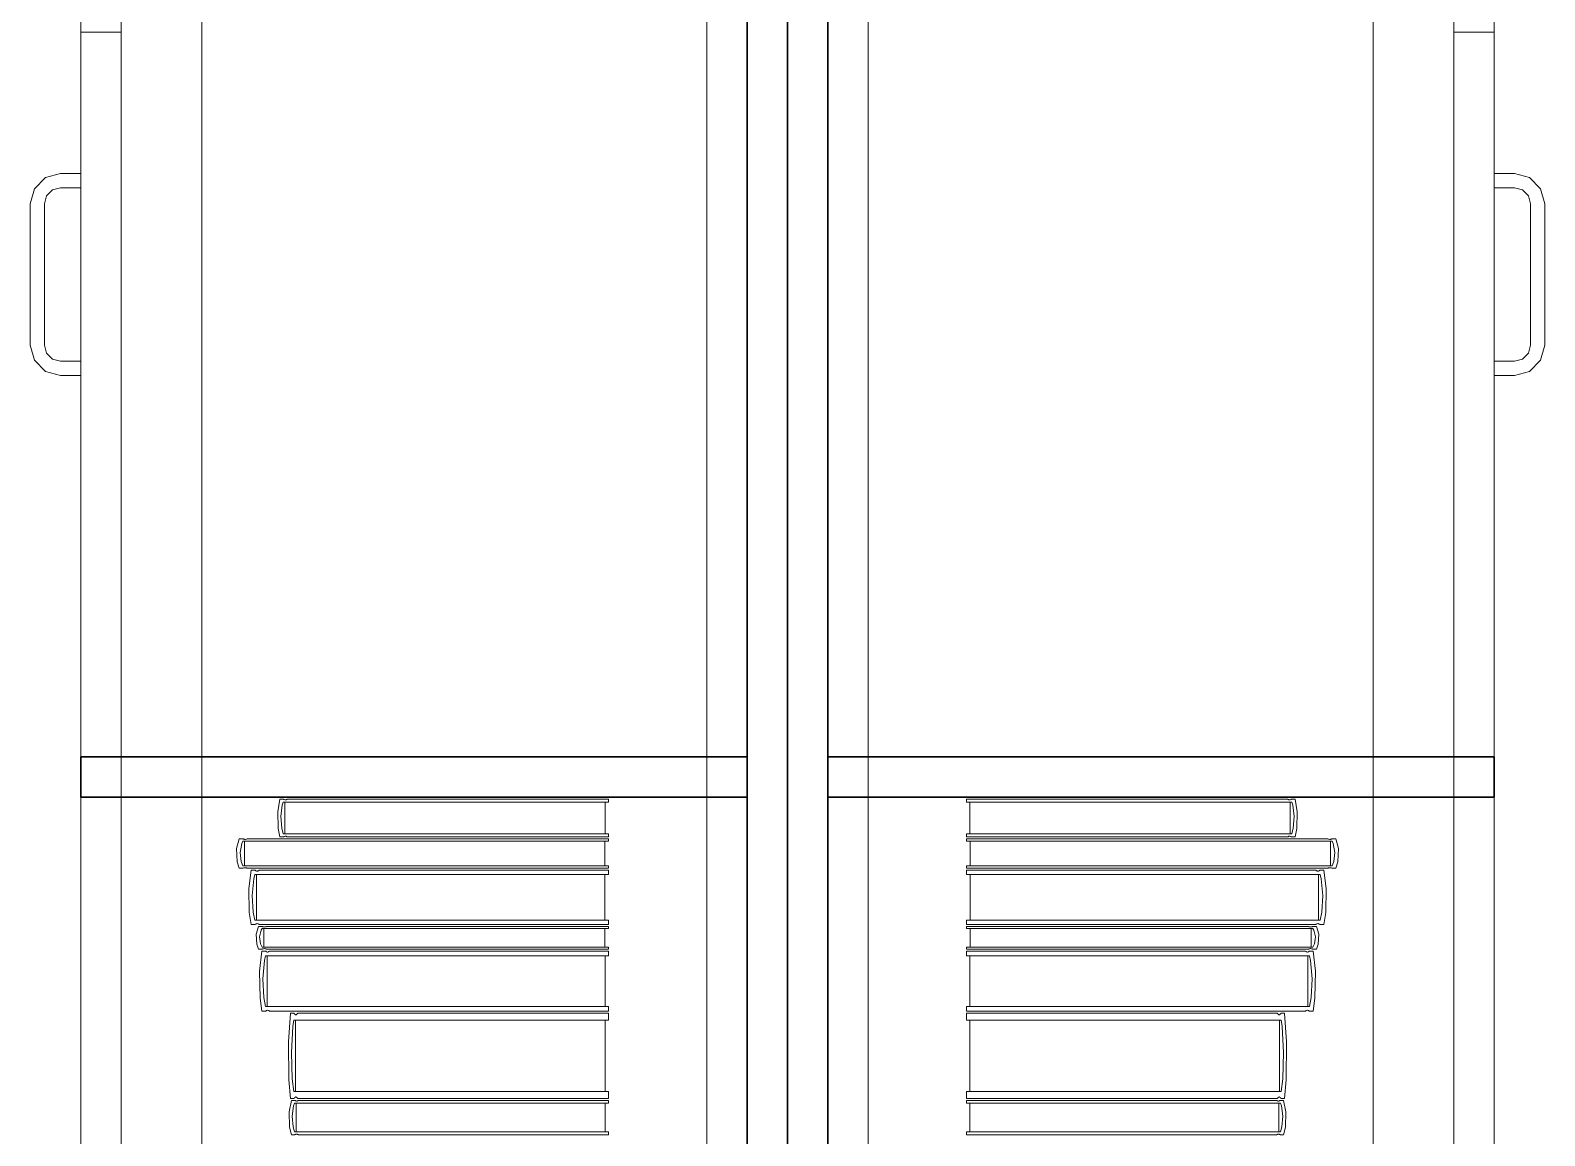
# Model space of a CAD drawing. Header units: inches. Extents: x -38 to 5698, y -33 to 92.
# Drawn here: x 211.133 to 211.883, y 38.798 to 39.345 of the extents above; entities that cross this region are included whole.
import ezdxf

# ---------------------------------------------------------------- set-up
doc = ezdxf.new("R2010")
doc.units = ezdxf.units.IN
doc.header["$MEASUREMENT"] = 0
doc.set_wipeout_variables(frame=1)
doc.linetypes.add('Wipeout_Contour', pattern=[1, 0, -1])
doc.layers.add('Interior - Mobiliario', color=7, linetype='Continuous')

msp = doc.modelspace()

# ---------------------------------------------------------------- linework, layer by layer
at = {"layer": 'Interior - Mobiliario', "color": 175, "linetype": 'Continuous', "lineweight": 13}
for p, q in [((211.17781, 38.2455), (211.17781, 39.7055)), ((211.48781, 39.7055), (211.48781, 38.2455)), ((211.52781, 39.7055), (211.52781, 38.2455)), ((211.83781, 38.2455), (211.83781, 39.7055)), ((211.15781, 39.3445), (211.17781, 39.3445)), ((211.85781, 39.3445), (211.83781, 39.3445)), ((211.14031, 39.27249), (211.13482, 39.267)), ((211.14781, 39.2745), (211.14031, 39.27249)), ((211.15781, 39.2745), (211.14781, 39.2745)), ((211.15781, 39.2675), (211.15781, 39.2745)), ((211.85781, 39.2745), (211.86781, 39.2745)), ((211.85781, 39.2675), (211.85781, 39.2745)), ((211.86781, 39.2745), (211.87531, 39.27249)), ((211.87531, 39.27249), (211.8808, 39.267)), ((211.13482, 39.267), (211.13281, 39.2595)), ((211.13981, 39.2595), (211.14089, 39.2635)), ((211.14089, 39.2635), (211.14381, 39.26643)), ((211.14381, 39.26643), (211.14781, 39.2675)), ((211.14781, 39.2675), (211.15781, 39.2675)), ((211.86781, 39.2675), (211.85781, 39.2675)), ((211.87181, 39.26643), (211.86781, 39.2675)), ((211.87474, 39.2635), (211.87181, 39.26643)), ((211.87581, 39.2595), (211.87474, 39.2635)), ((211.8808, 39.267), (211.88281, 39.2595)), ((211.13281, 39.2595), (211.13281, 39.1895)), ((211.13981, 39.1895), (211.13981, 39.2595)), ((211.87581, 39.1895), (211.87581, 39.2595)), ((211.88281, 39.2595), (211.88281, 39.1895)), ((211.13281, 39.1895), (211.13482, 39.182)), ((211.14089, 39.1855), (211.13981, 39.1895)), ((211.87474, 39.1855), (211.87581, 39.1895)), ((211.88281, 39.1895), (211.8808, 39.182)), ((211.13482, 39.182), (211.14031, 39.17651)), ((211.14381, 39.18257), (211.14089, 39.1855)), ((211.14781, 39.1815), (211.14381, 39.18257)), ((211.15781, 39.1815), (211.14781, 39.1815)), ((211.15781, 39.1745), (211.15781, 39.1815)), ((211.85781, 39.1815), (211.86781, 39.1815)), ((211.85781, 39.1745), (211.85781, 39.1815)), ((211.86781, 39.1815), (211.87181, 39.18257)), ((211.87181, 39.18257), (211.87474, 39.1855)), ((211.8808, 39.182), (211.87531, 39.17651)), ((211.14031, 39.17651), (211.14781, 39.1745)), ((211.14781, 39.1745), (211.15781, 39.1745)), ((211.86781, 39.1745), (211.85781, 39.1745)), ((211.87531, 39.17651), (211.86781, 39.1745)), ((211.25559, 38.94994), (211.25538, 38.95828)), ((211.25762, 38.96159), (211.25694, 38.95588)), ((211.25694, 38.95588), (211.25736, 38.95014)), ((211.75801, 38.96159), (211.75869, 38.95588)), ((211.75869, 38.95588), (211.75827, 38.95014)), ((211.76004, 38.94994), (211.76024, 38.95828)), ((211.25648, 38.94585), (211.25559, 38.94994)), ((211.25736, 38.95014), (211.2581, 38.94734)), ((211.75827, 38.95014), (211.75752, 38.94734)), ((211.75915, 38.94585), (211.76004, 38.94994)), ((211.235, 38.94001), (211.23623, 38.94485)), ((211.23523, 38.93352), (211.235, 38.94001)), ((211.23623, 38.94485), (211.23822, 38.94485)), ((211.23751, 38.94259), (211.23675, 38.93814)), ((211.23806, 38.94369), (211.23751, 38.94259)), ((211.41916, 38.94369), (211.23806, 38.94369)), ((211.23822, 38.94485), (211.23837, 38.94477)), ((211.23837, 38.94477), (211.2386, 38.94469)), ((211.2386, 38.94469), (211.23886, 38.94464)), ((211.23886, 38.94464), (211.23912, 38.94461)), ((211.23897, 38.93149), (211.23897, 38.94369)), ((211.23912, 38.94461), (211.23939, 38.94461)), ((211.23939, 38.94461), (211.23966, 38.94465)), ((211.23966, 38.94465), (211.23991, 38.94471)), ((211.23991, 38.94471), (211.24014, 38.9448)), ((211.24014, 38.9448), (211.24024, 38.94485)), ((211.24024, 38.94485), (211.41916, 38.94485)), ((211.25824, 38.94585), (211.25648, 38.94585)), ((211.2581, 38.94734), (211.41916, 38.94734)), ((211.25834, 38.94592), (211.25824, 38.94585)), ((211.25854, 38.94604), (211.25834, 38.94592)), ((211.25876, 38.94612), (211.25854, 38.94604)), ((211.259, 38.94616), (211.25876, 38.94612)), ((211.25924, 38.94616), (211.259, 38.94616)), ((211.25948, 38.94613), (211.25924, 38.94616)), ((211.2597, 38.94606), (211.25948, 38.94613)), ((211.25991, 38.94595), (211.2597, 38.94606)), ((211.26005, 38.94585), (211.25991, 38.94595)), ((211.41916, 38.94585), (211.26005, 38.94585)), ((211.41733, 38.94369), (211.41733, 38.93149)), ((211.41916, 38.94734), (211.41916, 38.94585)), ((211.41916, 38.94485), (211.41916, 38.94369)), ((211.75752, 38.94734), (211.59647, 38.94734)), ((211.59647, 38.94734), (211.59647, 38.94585)), ((211.59647, 38.94585), (211.75558, 38.94585)), ((211.77539, 38.94485), (211.59647, 38.94485)), ((211.59647, 38.94485), (211.59647, 38.94369)), ((211.59647, 38.94369), (211.77757, 38.94369)), ((211.5983, 38.94369), (211.5983, 38.93149)), ((211.75558, 38.94585), (211.75572, 38.94595)), ((211.75572, 38.94595), (211.75592, 38.94606)), ((211.75592, 38.94606), (211.75615, 38.94613)), ((211.75615, 38.94613), (211.75639, 38.94616)), ((211.75639, 38.94616), (211.75663, 38.94616)), ((211.75663, 38.94616), (211.75686, 38.94612)), ((211.75686, 38.94612), (211.75709, 38.94604)), ((211.75709, 38.94604), (211.75729, 38.94592)), ((211.75729, 38.94592), (211.75738, 38.94585)), ((211.75738, 38.94585), (211.75915, 38.94585)), ((211.77549, 38.9448), (211.77539, 38.94485)), ((211.77572, 38.94471), (211.77549, 38.9448)), ((211.77597, 38.94465), (211.77572, 38.94471)), ((211.77623, 38.94461), (211.77597, 38.94465)), ((211.7765, 38.94461), (211.77623, 38.94461)), ((211.77677, 38.94464), (211.7765, 38.94461)), ((211.77666, 38.93149), (211.77666, 38.94369)), ((211.77703, 38.94469), (211.77677, 38.94464)), ((211.77726, 38.94477), (211.77703, 38.94469)), ((211.77741, 38.94485), (211.77726, 38.94477)), ((211.7794, 38.94485), (211.77741, 38.94485)), ((211.77757, 38.94369), (211.77811, 38.94259)), ((211.77811, 38.94259), (211.77888, 38.93814)), ((211.78063, 38.94001), (211.7794, 38.94485)), ((211.7804, 38.93352), (211.78063, 38.94001)), ((211.23623, 38.93033), (211.23523, 38.93352)), ((211.23675, 38.93814), (211.23722, 38.93367)), ((211.23722, 38.93367), (211.23806, 38.93149)), ((211.77841, 38.93367), (211.77757, 38.93149)), ((211.77888, 38.93814), (211.77841, 38.93367)), ((211.7794, 38.93033), (211.7804, 38.93352)), ((211.23822, 38.93033), (211.23623, 38.93033)), ((211.23806, 38.93149), (211.41916, 38.93149)), ((211.23832, 38.93039), (211.23822, 38.93033)), ((211.23855, 38.93048), (211.23832, 38.93039)), ((211.2388, 38.93054), (211.23855, 38.93048)), ((211.23906, 38.93057), (211.2388, 38.93054)), ((211.23933, 38.93058), (211.23906, 38.93057)), ((211.2396, 38.93055), (211.23933, 38.93058)), ((211.23986, 38.93049), (211.2396, 38.93055)), ((211.24009, 38.93041), (211.23986, 38.93049)), ((211.24024, 38.93033), (211.24009, 38.93041)), ((211.41916, 38.93033), (211.24024, 38.93033)), ((211.24105, 38.92035), (211.24224, 38.92933)), ((211.24224, 38.92933), (211.24416, 38.92933)), ((211.24348, 38.92514), (211.24274, 38.91688)), ((211.24401, 38.92718), (211.24348, 38.92514)), ((211.41916, 38.92718), (211.24401, 38.92718)), ((211.24416, 38.92933), (211.24431, 38.92919)), ((211.24431, 38.92919), (211.24453, 38.92903)), ((211.24453, 38.92903), (211.24478, 38.92893)), ((211.24478, 38.92893), (211.24504, 38.92888)), ((211.24489, 38.90456), (211.24489, 38.92718)), ((211.24489, 38.92718), (211.41739, 38.92718)), ((211.24504, 38.92888), (211.2453, 38.92889)), ((211.2453, 38.92889), (211.24556, 38.92895)), ((211.24556, 38.92895), (211.2458, 38.92906)), ((211.2458, 38.92906), (211.24602, 38.92923)), ((211.24602, 38.92923), (211.24612, 38.92933)), ((211.24612, 38.92933), (211.41916, 38.92933)), ((211.41739, 38.92718), (211.41739, 38.90456)), ((211.41916, 38.93149), (211.41916, 38.93033)), ((211.41916, 38.92933), (211.41916, 38.92718)), ((211.77757, 38.93149), (211.59647, 38.93149)), ((211.59647, 38.93149), (211.59647, 38.93033)), ((211.59647, 38.93033), (211.77539, 38.93033)), ((211.76951, 38.92933), (211.59647, 38.92933)), ((211.59647, 38.92933), (211.59647, 38.92718)), ((211.59647, 38.92718), (211.77162, 38.92718)), ((211.77074, 38.92718), (211.59824, 38.92718)), ((211.59824, 38.92718), (211.59824, 38.90456)), ((211.76961, 38.92923), (211.76951, 38.92933)), ((211.76983, 38.92906), (211.76961, 38.92923)), ((211.77007, 38.92895), (211.76983, 38.92906)), ((211.77033, 38.92889), (211.77007, 38.92895)), ((211.77059, 38.92888), (211.77033, 38.92889)), ((211.77085, 38.92893), (211.77059, 38.92888)), ((211.77074, 38.90456), (211.77074, 38.92718)), ((211.77109, 38.92903), (211.77085, 38.92893)), ((211.77132, 38.92919), (211.77109, 38.92903)), ((211.77147, 38.92933), (211.77132, 38.92919)), ((211.77339, 38.92933), (211.77147, 38.92933)), ((211.77162, 38.92718), (211.77215, 38.92514)), ((211.77215, 38.92514), (211.77288, 38.91688)), ((211.77458, 38.92035), (211.77339, 38.92933)), ((211.77539, 38.93033), (211.77554, 38.93041)), ((211.77554, 38.93041), (211.77577, 38.93049)), ((211.77577, 38.93049), (211.77603, 38.93055)), ((211.77603, 38.93055), (211.77629, 38.93058)), ((211.77629, 38.93058), (211.77656, 38.93057)), ((211.77656, 38.93057), (211.77683, 38.93054)), ((211.77683, 38.93054), (211.77708, 38.93048)), ((211.77708, 38.93048), (211.77731, 38.93039)), ((211.77731, 38.93039), (211.77741, 38.93033)), ((211.77741, 38.93033), (211.7794, 38.93033)), ((211.24127, 38.90831), (211.24105, 38.92035)), ((211.77436, 38.90831), (211.77458, 38.92035)), ((211.24274, 38.91688), (211.24319, 38.90859)), ((211.77288, 38.91688), (211.77243, 38.90859)), ((211.24224, 38.9024), (211.24127, 38.90831)), ((211.24319, 38.90859), (211.24401, 38.90456)), ((211.24401, 38.90456), (211.41916, 38.90456)), ((211.24426, 38.90251), (211.24416, 38.9024)), ((211.24448, 38.90267), (211.24426, 38.90251)), ((211.24473, 38.90279), (211.24448, 38.90267)), ((211.24498, 38.90285), (211.24473, 38.90279)), ((211.41739, 38.90456), (211.24489, 38.90456)), ((211.24524, 38.90285), (211.24498, 38.90285)), ((211.2455, 38.90281), (211.24524, 38.90285)), ((211.24575, 38.9027), (211.2455, 38.90281)), ((211.24598, 38.90255), (211.24575, 38.9027)), ((211.24612, 38.9024), (211.24598, 38.90255)), ((211.41916, 38.90456), (211.41916, 38.9024)), ((211.77162, 38.90456), (211.59647, 38.90456)), ((211.59647, 38.90456), (211.59647, 38.9024)), ((211.59824, 38.90456), (211.77074, 38.90456)), ((211.76951, 38.9024), (211.76965, 38.90255)), ((211.76965, 38.90255), (211.76988, 38.9027)), ((211.76988, 38.9027), (211.77013, 38.90281)), ((211.77013, 38.90281), (211.77039, 38.90285)), ((211.77039, 38.90285), (211.77065, 38.90285)), ((211.77065, 38.90285), (211.7709, 38.90279)), ((211.7709, 38.90279), (211.77115, 38.90267)), ((211.77115, 38.90267), (211.77137, 38.90251)), ((211.77137, 38.90251), (211.77147, 38.9024)), ((211.77243, 38.90859), (211.77162, 38.90456)), ((211.77339, 38.9024), (211.77436, 38.90831)), ((211.24416, 38.9024), (211.24224, 38.9024)), ((211.24472, 38.8977), (211.24589, 38.9014)), ((211.24494, 38.89273), (211.24472, 38.8977)), ((211.24589, 38.9014), (211.24777, 38.9014)), ((211.41916, 38.9024), (211.24612, 38.9024)), ((211.2471, 38.89967), (211.24638, 38.89626)), ((211.24638, 38.89626), (211.24682, 38.89284)), ((211.24762, 38.90052), (211.2471, 38.89967)), ((211.41916, 38.90052), (211.24762, 38.90052)), ((211.24777, 38.9014), (211.24791, 38.90134)), ((211.24791, 38.90134), (211.24814, 38.90128)), ((211.24814, 38.90128), (211.24838, 38.90124)), ((211.24838, 38.90124), (211.24863, 38.90122)), ((211.24849, 38.89118), (211.24849, 38.90052)), ((211.24863, 38.90122), (211.24889, 38.90122)), ((211.24889, 38.90122), (211.24914, 38.90125)), ((211.24914, 38.90125), (211.24937, 38.90129)), ((211.24937, 38.90129), (211.24959, 38.90136)), ((211.24959, 38.90136), (211.24969, 38.9014)), ((211.24969, 38.9014), (211.41916, 38.9014)), ((211.41742, 38.90052), (211.41742, 38.89118)), ((211.41916, 38.9014), (211.41916, 38.90052)), ((211.59647, 38.9024), (211.76951, 38.9024)), ((211.76594, 38.9014), (211.59647, 38.9014)), ((211.59647, 38.9014), (211.59647, 38.90052)), ((211.59647, 38.90052), (211.76801, 38.90052)), ((211.5982, 38.90052), (211.5982, 38.89118)), ((211.76604, 38.90136), (211.76594, 38.9014)), ((211.76625, 38.90129), (211.76604, 38.90136)), ((211.76649, 38.90125), (211.76625, 38.90129)), ((211.76674, 38.90122), (211.76649, 38.90125)), ((211.767, 38.90122), (211.76674, 38.90122)), ((211.76725, 38.90124), (211.767, 38.90122)), ((211.76714, 38.89118), (211.76714, 38.90052)), ((211.76749, 38.90128), (211.76725, 38.90124)), ((211.76772, 38.90134), (211.76749, 38.90128)), ((211.76786, 38.9014), (211.76772, 38.90134)), ((211.76974, 38.9014), (211.76786, 38.9014)), ((211.76801, 38.90052), (211.76852, 38.89967)), ((211.76852, 38.89967), (211.76925, 38.89626)), ((211.76925, 38.89626), (211.76881, 38.89284)), ((211.77091, 38.8977), (211.76974, 38.9014)), ((211.77069, 38.89273), (211.77091, 38.8977)), ((211.77147, 38.9024), (211.77339, 38.9024)), ((211.24589, 38.89029), (211.24494, 38.89273)), ((211.24777, 38.89029), (211.24589, 38.89029)), ((211.24641, 38.87934), (211.24756, 38.88929)), ((211.24682, 38.89284), (211.24762, 38.89118)), ((211.24756, 38.88929), (211.24942, 38.88929)), ((211.24762, 38.89118), (211.41916, 38.89118)), ((211.24787, 38.89033), (211.24777, 38.89029)), ((211.24808, 38.8904), (211.24787, 38.89033)), ((211.24832, 38.89045), (211.24808, 38.8904)), ((211.24857, 38.89047), (211.24832, 38.89045)), ((211.24883, 38.89048), (211.24857, 38.89047)), ((211.24908, 38.89046), (211.24883, 38.89048)), ((211.24932, 38.89041), (211.24908, 38.89046)), ((211.24955, 38.89035), (211.24932, 38.89041)), ((211.24942, 38.88929), (211.24957, 38.88913)), ((211.24969, 38.89029), (211.24955, 38.89035)), ((211.24957, 38.88913), (211.24979, 38.88896)), ((211.41916, 38.89029), (211.24969, 38.89029)), ((211.24979, 38.88896), (211.25003, 38.88885)), ((211.25003, 38.88885), (211.25028, 38.88879)), ((211.25028, 38.88879), (211.25053, 38.8888)), ((211.25053, 38.8888), (211.25078, 38.88887)), ((211.25078, 38.88887), (211.25101, 38.88899)), ((211.25101, 38.88899), (211.25123, 38.88917)), ((211.25123, 38.88917), (211.25133, 38.88929)), ((211.25133, 38.88929), (211.41916, 38.88929)), ((211.41916, 38.89118), (211.41916, 38.89029)), ((211.41916, 38.88929), (211.41916, 38.8869)), ((211.76801, 38.89118), (211.59647, 38.89118)), ((211.59647, 38.89118), (211.59647, 38.89029)), ((211.59647, 38.89029), (211.76594, 38.89029)), ((211.7643, 38.88929), (211.59647, 38.88929)), ((211.59647, 38.88929), (211.59647, 38.8869)), ((211.7644, 38.88917), (211.7643, 38.88929)), ((211.76461, 38.88899), (211.7644, 38.88917)), ((211.76485, 38.88887), (211.76461, 38.88899)), ((211.7651, 38.8888), (211.76485, 38.88887)), ((211.76535, 38.88879), (211.7651, 38.8888)), ((211.7656, 38.88885), (211.76535, 38.88879)), ((211.76584, 38.88896), (211.7656, 38.88885)), ((211.76606, 38.88913), (211.76584, 38.88896)), ((211.76594, 38.89029), (211.76608, 38.89035)), ((211.7662, 38.88929), (211.76606, 38.88913)), ((211.76608, 38.89035), (211.76631, 38.89041)), ((211.76807, 38.88929), (211.7662, 38.88929)), ((211.76631, 38.89041), (211.76655, 38.89046)), ((211.76655, 38.89046), (211.7668, 38.89048)), ((211.7668, 38.89048), (211.76705, 38.89047)), ((211.76705, 38.89047), (211.76731, 38.89045)), ((211.76731, 38.89045), (211.76754, 38.8904)), ((211.76754, 38.8904), (211.76776, 38.89033)), ((211.76776, 38.89033), (211.76786, 38.89029)), ((211.76786, 38.89029), (211.76974, 38.89029)), ((211.76881, 38.89284), (211.76801, 38.89118)), ((211.76922, 38.87934), (211.76807, 38.88929)), ((211.76974, 38.89029), (211.77069, 38.89273)), ((211.24877, 38.88464), (211.24805, 38.87549)), ((211.24928, 38.8869), (211.24877, 38.88464)), ((211.41916, 38.8869), (211.24928, 38.8869)), ((211.25013, 38.86184), (211.25013, 38.8869)), ((211.41744, 38.8869), (211.41744, 38.86184)), ((211.59647, 38.8869), (211.76635, 38.8869)), ((211.59819, 38.8869), (211.59819, 38.86184)), ((211.76549, 38.86184), (211.76549, 38.8869)), ((211.76635, 38.8869), (211.76686, 38.88464)), ((211.76686, 38.88464), (211.76758, 38.87549)), ((211.24662, 38.866), (211.24641, 38.87934)), ((211.24805, 38.87549), (211.24849, 38.86631)), ((211.76758, 38.87549), (211.76714, 38.86631)), ((211.76901, 38.866), (211.76922, 38.87934)), ((211.24756, 38.85946), (211.24662, 38.866)), ((211.24849, 38.86631), (211.24928, 38.86184)), ((211.76714, 38.86631), (211.76635, 38.86184)), ((211.76807, 38.85946), (211.76901, 38.866)), ((211.24942, 38.85946), (211.24756, 38.85946)), ((211.24928, 38.86184), (211.41916, 38.86184)), ((211.24952, 38.85957), (211.24942, 38.85946)), ((211.24974, 38.85975), (211.24952, 38.85957)), ((211.24997, 38.85988), (211.24974, 38.85975)), ((211.25022, 38.85995), (211.24997, 38.85988)), ((211.25047, 38.85995), (211.25022, 38.85995)), ((211.25072, 38.8599), (211.25047, 38.85995)), ((211.25096, 38.85979), (211.25072, 38.8599)), ((211.25118, 38.85962), (211.25096, 38.85979)), ((211.25133, 38.85946), (211.25118, 38.85962)), ((211.41916, 38.85946), (211.25133, 38.85946)), ((211.26066, 38.84438), (211.26172, 38.85846)), ((211.26172, 38.85846), (211.26343, 38.85846)), ((211.26343, 38.85846), (211.26356, 38.85823)), ((211.26356, 38.85823), (211.26376, 38.85799)), ((211.26376, 38.85799), (211.26398, 38.85783)), ((211.26398, 38.85783), (211.26421, 38.85775)), ((211.26421, 38.85775), (211.26444, 38.85776)), ((211.26444, 38.85776), (211.26467, 38.85786)), ((211.26467, 38.85786), (211.26489, 38.85804)), ((211.26489, 38.85804), (211.26509, 38.85829)), ((211.26509, 38.85829), (211.26517, 38.85846)), ((211.26517, 38.85846), (211.41916, 38.85846)), ((211.41916, 38.86184), (211.41916, 38.85946)), ((211.41916, 38.85846), (211.41916, 38.85508)), ((211.76635, 38.86184), (211.59647, 38.86184)), ((211.59647, 38.86184), (211.59647, 38.85946)), ((211.59647, 38.85946), (211.7643, 38.85946)), ((211.75046, 38.85846), (211.59647, 38.85846)), ((211.59647, 38.85846), (211.59647, 38.85508)), ((211.75054, 38.85829), (211.75046, 38.85846)), ((211.75074, 38.85804), (211.75054, 38.85829)), ((211.75096, 38.85786), (211.75074, 38.85804)), ((211.75119, 38.85776), (211.75096, 38.85786)), ((211.75142, 38.85775), (211.75119, 38.85776)), ((211.75165, 38.85783), (211.75142, 38.85775)), ((211.75187, 38.85799), (211.75165, 38.85783)), ((211.75207, 38.85823), (211.75187, 38.85799)), ((211.7522, 38.85846), (211.75207, 38.85823)), ((211.75391, 38.85846), (211.7522, 38.85846)), ((211.75497, 38.84438), (211.75391, 38.85846)), ((211.7643, 38.85946), (211.76444, 38.85962)), ((211.76444, 38.85962), (211.76467, 38.85979)), ((211.76467, 38.85979), (211.7649, 38.8599)), ((211.7649, 38.8599), (211.76515, 38.85995)), ((211.76515, 38.85995), (211.76541, 38.85995)), ((211.76541, 38.85995), (211.76566, 38.85988)), ((211.76566, 38.85988), (211.76589, 38.85975)), ((211.76589, 38.85975), (211.76611, 38.85957)), ((211.76611, 38.85957), (211.7662, 38.85946)), ((211.7662, 38.85946), (211.76807, 38.85946)), ((211.26283, 38.85188), (211.26217, 38.83894)), ((211.26329, 38.85508), (211.26283, 38.85188)), ((211.41916, 38.85508), (211.26329, 38.85508)), ((211.26408, 38.81964), (211.26408, 38.85508)), ((211.41758, 38.85508), (211.41758, 38.81964)), ((211.59647, 38.85508), (211.75234, 38.85508)), ((211.59805, 38.85508), (211.59805, 38.81964)), ((211.75155, 38.81964), (211.75155, 38.85508)), ((211.75234, 38.85508), (211.7528, 38.85188)), ((211.7528, 38.85188), (211.75346, 38.83894)), ((211.26086, 38.82552), (211.26066, 38.84438)), ((211.75477, 38.82552), (211.75497, 38.84438)), ((211.26217, 38.83894), (211.26257, 38.82596)), ((211.75346, 38.83894), (211.75306, 38.82596)), ((211.26172, 38.81626), (211.26086, 38.82552)), ((211.26257, 38.82596), (211.26329, 38.81964)), ((211.75306, 38.82596), (211.75234, 38.81964)), ((211.75391, 38.81626), (211.75477, 38.82552)), ((211.26105, 38.8096), (211.2621, 38.81526)), ((211.26343, 38.81626), (211.26172, 38.81626)), ((211.2621, 38.81526), (211.26381, 38.81526)), ((211.26321, 38.81262), (211.26255, 38.80741)), ((211.26368, 38.8139), (211.26321, 38.81262)), ((211.26329, 38.81964), (211.41916, 38.81964)), ((211.26352, 38.81643), (211.26343, 38.81626)), ((211.26372, 38.81668), (211.26352, 38.81643)), ((211.41916, 38.8139), (211.26368, 38.8139)), ((211.26393, 38.81686), (211.26372, 38.81668)), ((211.26381, 38.81526), (211.26394, 38.81517)), ((211.26416, 38.81696), (211.26393, 38.81686)), ((211.26394, 38.81517), (211.26414, 38.81507)), ((211.26414, 38.81507), (211.26436, 38.81501)), ((211.26439, 38.81697), (211.26416, 38.81696)), ((211.26436, 38.81501), (211.26459, 38.81498)), ((211.26462, 38.81689), (211.26439, 38.81697)), ((211.26446, 38.79964), (211.26446, 38.8139)), ((211.26459, 38.81498), (211.26482, 38.81498)), ((211.26484, 38.81673), (211.26462, 38.81689)), ((211.26482, 38.81498), (211.26505, 38.81502)), ((211.26504, 38.81649), (211.26484, 38.81673)), ((211.26517, 38.81626), (211.26504, 38.81649)), ((211.26505, 38.81502), (211.26527, 38.81509)), ((211.41916, 38.81626), (211.26517, 38.81626)), ((211.26527, 38.81509), (211.26546, 38.8152)), ((211.26546, 38.8152), (211.26555, 38.81526)), ((211.26555, 38.81526), (211.41916, 38.81526)), ((211.41759, 38.8139), (211.41759, 38.79964)), ((211.41916, 38.81964), (211.41916, 38.81626)), ((211.41916, 38.81526), (211.41916, 38.8139)), ((211.75234, 38.81964), (211.59647, 38.81964)), ((211.59647, 38.81964), (211.59647, 38.81626)), ((211.59647, 38.81626), (211.75046, 38.81626)), ((211.75008, 38.81526), (211.59647, 38.81526)), ((211.59647, 38.81526), (211.59647, 38.8139)), ((211.59647, 38.8139), (211.75195, 38.8139)), ((211.59804, 38.8139), (211.59804, 38.79964)), ((211.75016, 38.8152), (211.75008, 38.81526)), ((211.75036, 38.81509), (211.75016, 38.8152)), ((211.75058, 38.81502), (211.75036, 38.81509)), ((211.75046, 38.81626), (211.75058, 38.81649)), ((211.75058, 38.81649), (211.75079, 38.81673)), ((211.75081, 38.81498), (211.75058, 38.81502)), ((211.75079, 38.81673), (211.75101, 38.81689)), ((211.75104, 38.81498), (211.75081, 38.81498)), ((211.75101, 38.81689), (211.75124, 38.81697)), ((211.75127, 38.81501), (211.75104, 38.81498)), ((211.75117, 38.79964), (211.75117, 38.8139)), ((211.75124, 38.81697), (211.75147, 38.81696)), ((211.75148, 38.81507), (211.75127, 38.81501)), ((211.75147, 38.81696), (211.7517, 38.81686)), ((211.75169, 38.81517), (211.75148, 38.81507)), ((211.75182, 38.81526), (211.75169, 38.81517)), ((211.7517, 38.81686), (211.75191, 38.81668)), ((211.75352, 38.81526), (211.75182, 38.81526)), ((211.75191, 38.81668), (211.75211, 38.81643)), ((211.75195, 38.8139), (211.75242, 38.81262)), ((211.75211, 38.81643), (211.7522, 38.81626)), ((211.7522, 38.81626), (211.75391, 38.81626)), ((211.75242, 38.81262), (211.75307, 38.80741)), ((211.75458, 38.8096), (211.75352, 38.81526)), ((211.26125, 38.802), (211.26105, 38.8096)), ((211.26255, 38.80741), (211.26295, 38.80218)), ((211.75307, 38.80741), (211.75267, 38.80218)), ((211.75438, 38.802), (211.75458, 38.8096)), ((211.2621, 38.79828), (211.26125, 38.802)), ((211.26381, 38.79828), (211.2621, 38.79828)), ((211.26295, 38.80218), (211.26368, 38.79964)), ((211.26368, 38.79964), (211.41916, 38.79964)), ((211.2639, 38.79835), (211.26381, 38.79828)), ((211.2641, 38.79845), (211.2639, 38.79835)), ((211.26431, 38.79852), (211.2641, 38.79845)), ((211.26454, 38.79856), (211.26431, 38.79852)), ((211.26477, 38.79856), (211.26454, 38.79856)), ((211.265, 38.79853), (211.26477, 38.79856)), ((211.26522, 38.79847), (211.265, 38.79853)), ((211.26542, 38.79837), (211.26522, 38.79847)), ((211.26555, 38.79828), (211.26542, 38.79837)), ((211.41916, 38.79828), (211.26555, 38.79828)), ((211.41916, 38.79964), (211.41916, 38.79828)), ((211.75195, 38.79964), (211.59647, 38.79964)), ((211.59647, 38.79964), (211.59647, 38.79828)), ((211.59647, 38.79828), (211.75008, 38.79828)), ((211.75008, 38.79828), (211.75021, 38.79837)), ((211.75021, 38.79837), (211.75041, 38.79847)), ((211.75041, 38.79847), (211.75063, 38.79853)), ((211.75063, 38.79853), (211.75086, 38.79856)), ((211.75086, 38.79856), (211.75109, 38.79856)), ((211.75109, 38.79856), (211.75131, 38.79852)), ((211.75131, 38.79852), (211.75153, 38.79845)), ((211.75153, 38.79845), (211.75173, 38.79835)), ((211.75173, 38.79835), (211.75182, 38.79828)), ((211.75182, 38.79828), (211.75352, 38.79828)), ((211.75267, 38.80218), (211.75195, 38.79964)), ((211.75352, 38.79828), (211.75438, 38.802))]:
    msp.add_line(p, q, dxfattribs=at)

# ---------------------------------------------------------------- next in the draw order: wipeouts: each hides what was drawn before it
at = {"color": 254, "linetype": 'Wipeout_Contour', "lineweight": 0, "ltscale": 6539.622243}
msp.add_wipeout([(211.15781, 38.9655), (211.48781, 38.9655), (211.48781, 38.9855), (211.15781, 38.9855)], dxfattribs=at).dxf.layer = 'Interior - Mobiliario'
at = {"color": 254, "linetype": 'Wipeout_Contour', "lineweight": 0, "ltscale": 6541.101823}
msp.add_wipeout([(211.85781, 38.9655), (211.85781, 38.9855), (211.52781, 38.9855), (211.52781, 38.9655)], dxfattribs=at).dxf.layer = 'Interior - Mobiliario'

# ---------------------------------------------------------------- next in the draw order: linework, layer by layer
at = {"layer": 'Interior - Mobiliario', "color": 175, "linetype": 'Continuous', "lineweight": 13}
for p, q in [((211.15781, 39.7255), (211.15781, 38.2255)), ((211.85781, 39.7255), (211.85781, 38.2255)), ((211.15781, 38.2455), (211.15781, 39.7055)), ((211.15781, 38.2455), (211.15781, 39.7055)), ((211.17781, 38.2455), (211.17781, 39.7055)), ((211.17781, 38.2455), (211.17781, 39.7055)), ((211.83781, 38.2455), (211.83781, 39.7055)), ((211.83781, 38.2455), (211.83781, 39.7055)), ((211.85781, 38.2455), (211.85781, 39.7055)), ((211.85781, 38.2455), (211.85781, 39.7055)), ((211.17781, 38.2655), (211.17781, 39.6855)), ((211.21781, 39.6855), (211.21781, 38.2655)), ((211.46781, 38.2655), (211.46781, 39.6855)), ((211.54781, 38.2655), (211.54781, 39.6855)), ((211.79781, 39.6855), (211.79781, 38.2655)), ((211.83781, 38.2655), (211.83781, 39.6855)), ((211.15781, 38.9855), (211.15781, 39.3445)), ((211.17781, 38.9855), (211.17781, 39.3445)), ((211.83781, 38.9855), (211.83781, 39.3445)), ((211.85781, 38.9855), (211.85781, 39.3445)), ((211.15781, 38.9655), (211.15781, 38.9855)), ((211.15781, 38.9855), (211.48781, 38.9855)), ((211.15781, 38.9655), (211.15781, 38.9855)), ((211.15781, 38.9855), (211.17781, 38.9855)), ((211.48781, 38.9855), (211.48781, 38.9655)), ((211.52781, 38.9855), (211.52781, 38.9655)), ((211.85781, 38.9855), (211.52781, 38.9855)), ((211.85781, 38.9855), (211.83781, 38.9855)), ((211.85781, 38.9655), (211.85781, 38.9855)), ((211.85781, 38.9655), (211.85781, 38.9855)), ((211.48781, 38.9655), (211.15781, 38.9655)), ((211.15781, 38.9655), (211.15781, 38.6065)), ((211.15781, 38.9655), (211.17781, 38.9655)), ((211.17781, 38.9655), (211.17781, 38.6065)), ((211.25538, 38.95828), (211.25648, 38.9645)), ((211.25648, 38.9645), (211.25824, 38.9645)), ((211.2581, 38.96301), (211.25762, 38.96159)), ((211.41916, 38.96301), (211.2581, 38.96301)), ((211.25824, 38.9645), (211.25838, 38.9644)), ((211.25838, 38.9644), (211.25859, 38.96429)), ((211.25859, 38.96429), (211.25882, 38.96422)), ((211.25882, 38.96422), (211.25905, 38.96419)), ((211.25892, 38.94734), (211.25892, 38.96301)), ((211.25905, 38.96419), (211.25929, 38.96419)), ((211.25929, 38.96419), (211.25953, 38.96423)), ((211.25953, 38.96423), (211.25975, 38.96431)), ((211.25975, 38.96431), (211.25996, 38.96443)), ((211.25996, 38.96443), (211.26005, 38.9645)), ((211.26005, 38.9645), (211.41916, 38.9645)), ((211.41753, 38.96301), (211.41753, 38.94734)), ((211.41916, 38.9645), (211.41916, 38.96301)), ((211.52781, 38.9655), (211.85781, 38.9655)), ((211.75558, 38.9645), (211.59647, 38.9645)), ((211.59647, 38.9645), (211.59647, 38.96301)), ((211.59647, 38.96301), (211.75752, 38.96301)), ((211.5981, 38.96301), (211.5981, 38.94734)), ((211.75567, 38.96443), (211.75558, 38.9645)), ((211.75588, 38.96431), (211.75567, 38.96443)), ((211.7561, 38.96423), (211.75588, 38.96431)), ((211.75634, 38.96419), (211.7561, 38.96423)), ((211.75658, 38.96419), (211.75634, 38.96419)), ((211.75681, 38.96422), (211.75658, 38.96419)), ((211.75671, 38.94734), (211.75671, 38.96301)), ((211.75704, 38.96429), (211.75681, 38.96422)), ((211.75725, 38.9644), (211.75704, 38.96429)), ((211.75738, 38.9645), (211.75725, 38.9644)), ((211.75915, 38.9645), (211.75738, 38.9645)), ((211.75752, 38.96301), (211.75801, 38.96159)), ((211.76024, 38.95828), (211.75915, 38.9645)), ((211.83781, 38.9655), (211.83781, 38.6065)), ((211.85781, 38.9655), (211.83781, 38.9655)), ((211.85781, 38.9655), (211.85781, 38.6065))]:
    msp.add_line(p, q, dxfattribs=at)
at = {"layer": 'Interior - Mobiliario', "color": 175, "linetype": 'Continuous', "lineweight": 30}
for p, q in [((211.15781, 38.9855), (211.48781, 38.9855)), ((211.15781, 38.9855), (211.15781, 38.9655)), ((211.48781, 38.9855), (211.48781, 38.9655)), ((211.85781, 38.9855), (211.52781, 38.9855)), ((211.52781, 38.9855), (211.52781, 38.9655)), ((211.85781, 38.9855), (211.85781, 38.9655)), ((211.15781, 38.9655), (211.48781, 38.9655)), ((211.85781, 38.9655), (211.52781, 38.9655))]:
    msp.add_line(p, q, dxfattribs=at)

# ---------------------------------------------------------------- next in the draw order: wipeouts: each hides what was drawn before it
at = {"color": 254, "linetype": 'Wipeout_Contour', "lineweight": 0, "ltscale": 6540.322679}
msp.add_wipeout([(211.48781, 38.2455), (211.50781, 38.2455), (211.50781, 39.7055), (211.48781, 39.7055)], dxfattribs=at).dxf.layer = 'Interior - Mobiliario'

# ---------------------------------------------------------------- next in the draw order: linework, layer by layer
at = {"layer": 'Interior - Mobiliario', "color": 175, "linetype": 'Continuous', "lineweight": 13}
for p, q in [((211.50781, 38.2255), (211.50781, 39.7255)), ((211.48781, 38.2455), (211.48781, 39.7055)), ((211.48781, 39.7055), (211.48781, 38.2455)), ((211.48781, 39.7055), (211.48781, 38.2455)), ((211.48781, 39.7055), (211.48781, 38.2455)), ((211.50781, 39.7055), (211.50781, 38.2455)), ((211.50781, 39.7055), (211.50781, 38.2455)), ((211.50781, 39.6855), (211.50781, 38.2655)), ((211.15781, 38.9855), (211.48781, 38.9855)), ((211.48781, 38.9855), (211.48781, 38.9655)), ((211.48781, 38.9655), (211.15781, 38.9655))]:
    msp.add_line(p, q, dxfattribs=at)
at = {"layer": 'Interior - Mobiliario', "color": 175, "linetype": 'Continuous', "lineweight": 30}
for p, q in [((211.48781, 39.7055), (211.48781, 38.2455)), ((211.50781, 39.7055), (211.50781, 38.2455))]:
    msp.add_line(p, q, dxfattribs=at)

# ---------------------------------------------------------------- next in the draw order: wipeouts: each hides what was drawn before it
at = {"color": 254, "linetype": 'Wipeout_Contour', "lineweight": 0, "ltscale": 6540.402657}
msp.add_wipeout([(211.52781, 38.2455), (211.52781, 39.7055), (211.50781, 39.7055), (211.50781, 38.2455)], dxfattribs=at).dxf.layer = 'Interior - Mobiliario'

# ---------------------------------------------------------------- next in the draw order: linework, layer by layer
at = {"layer": 'Interior - Mobiliario', "color": 175, "linetype": 'Continuous', "lineweight": 13}
for p, q in [((211.50781, 38.2255), (211.50781, 39.7255)), ((211.50781, 39.7055), (211.50781, 38.2455)), ((211.50781, 39.7055), (211.50781, 38.2455)), ((211.52781, 38.2455), (211.52781, 39.7055)), ((211.52781, 39.7055), (211.52781, 38.2455)), ((211.52781, 39.7055), (211.52781, 38.2455)), ((211.52781, 39.7055), (211.52781, 38.2455)), ((211.50781, 39.6855), (211.50781, 38.2655)), ((211.52781, 38.9855), (211.52781, 38.9655)), ((211.85781, 38.9855), (211.52781, 38.9855)), ((211.52781, 38.9655), (211.85781, 38.9655))]:
    msp.add_line(p, q, dxfattribs=at)
at = {"layer": 'Interior - Mobiliario', "color": 175, "linetype": 'Continuous', "lineweight": 30}
for p, q in [((211.50781, 39.7055), (211.50781, 38.2455)), ((211.52781, 39.7055), (211.52781, 38.2455))]:
    msp.add_line(p, q, dxfattribs=at)

doc.saveas('drawing.dxf')
